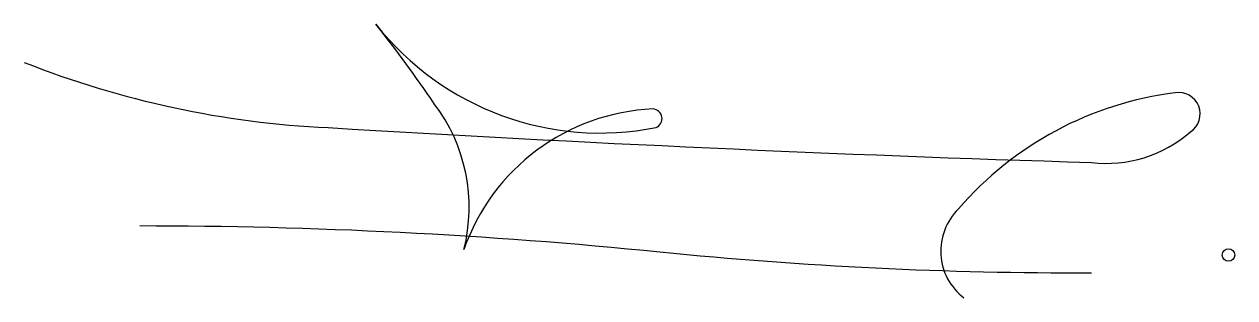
# Model space of a CAD drawing. Header units: inches. Extents: x 2.7 to 18.2, y 4.5 to 8.
import ezdxf

# ---------------------------------------------------------------- set-up
doc = ezdxf.new("R2010")
doc.units = ezdxf.units.IN
doc.header["$MEASUREMENT"] = 0

msp = doc.modelspace()

# ---------------------------------------------------------------- linework, layer by layer
at = {"color": 5}
for points in [[(8.339, 5.099, 0.228436), (7.961, 6.966, 0.017118), (7.215, 7.983, 0.282478), (10.797, 6.662, 0.793046), (10.758, 6.899, 0.307717), (8.339, 5.099, -6.049462)], [(2.717, 7.494, 0.08271), (6.605, 6.66, 0.007329), (16.364, 6.214, 0.2128), (17.631, 6.607, 0.813843), (17.436, 7.105, 0.186455), (14.665, 5.62, 0.457553), (14.733, 4.483, -0.331794)], [(4.194, 5.406, -0.025154), (10.846, 5.071, 0.026065), (16.367, 4.804, 96.56593)]]:
    msp.add_lwpolyline(points, format="xyb", dxfattribs=at)
msp.add_circle((18.118, 5.03), 0.0797, dxfattribs=at)

doc.saveas('drawing.dxf')
